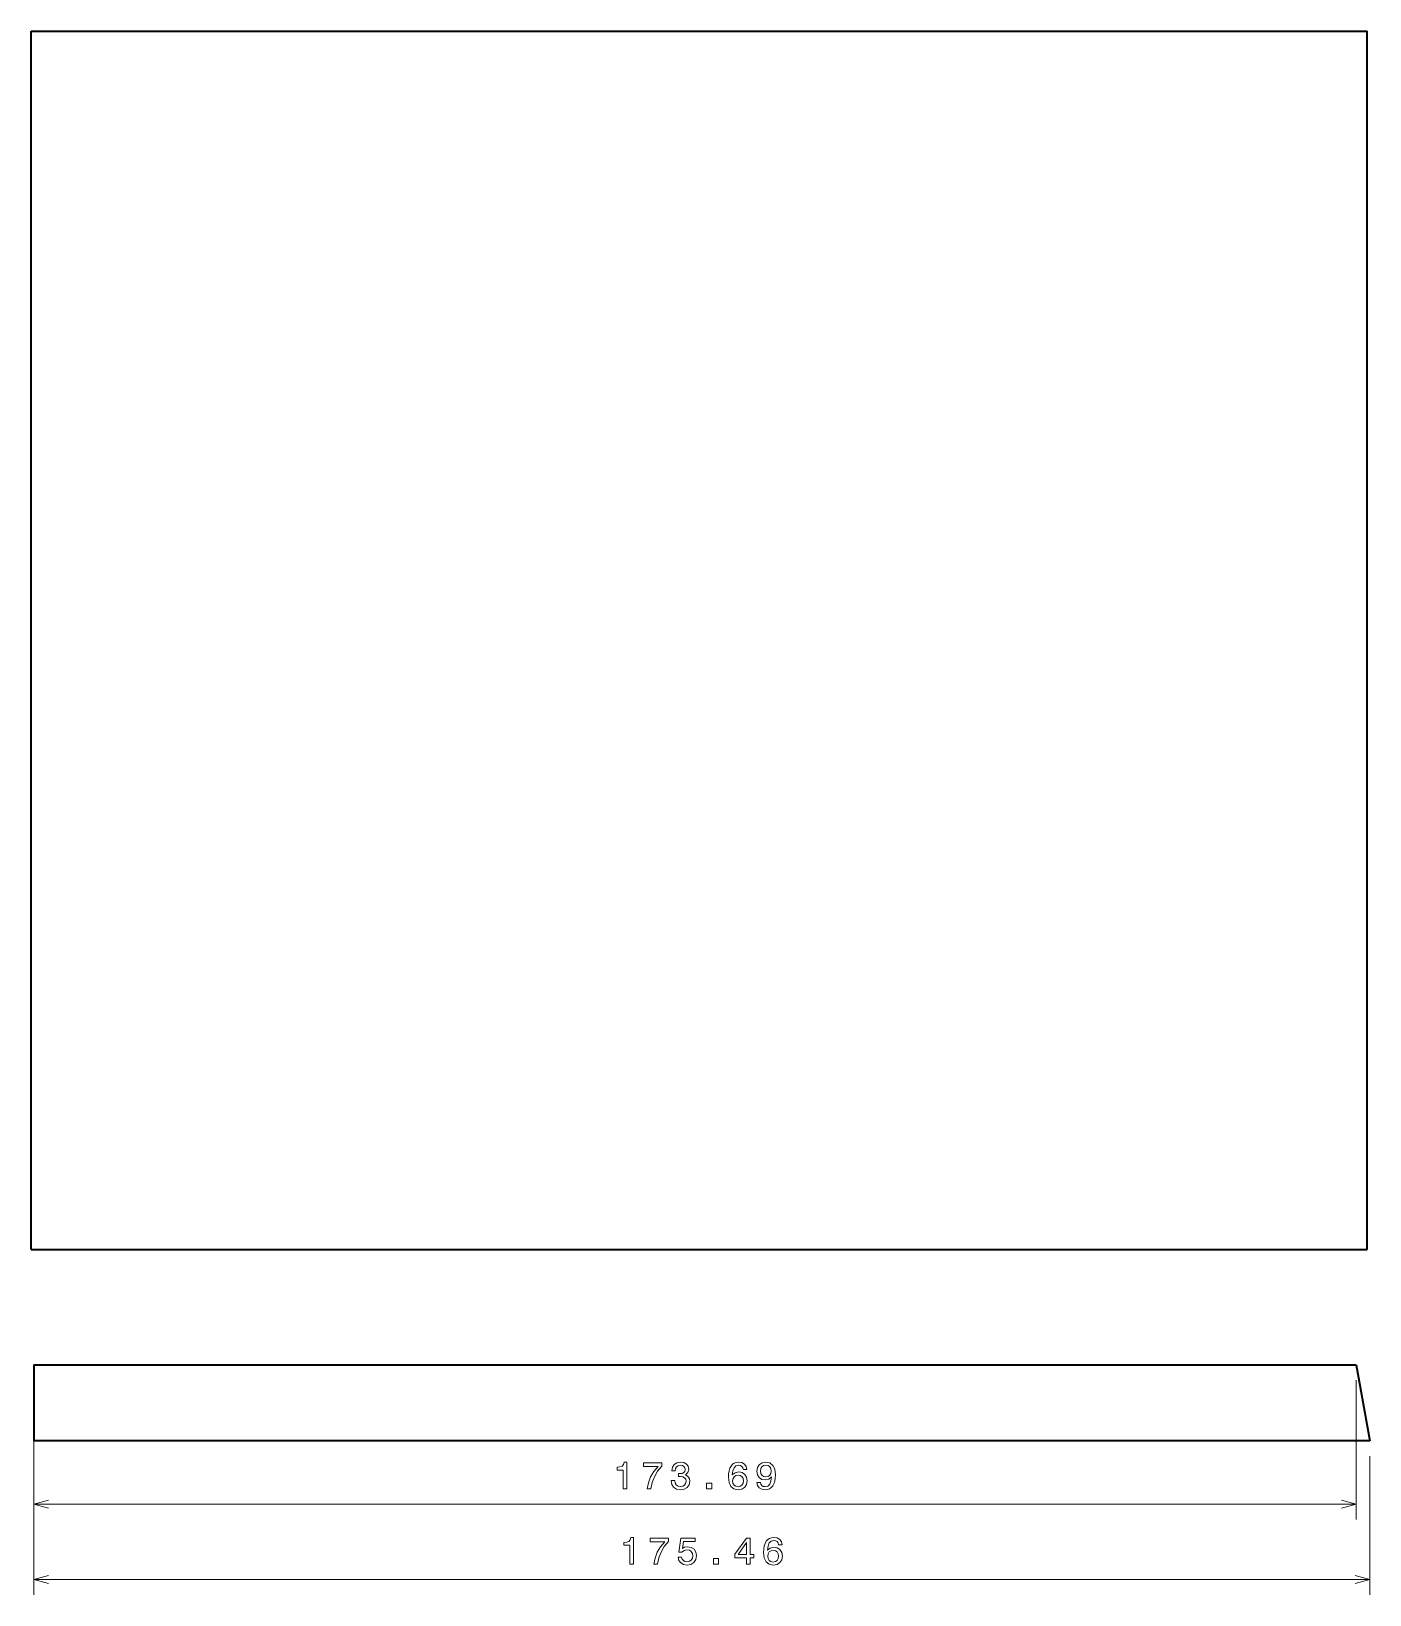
# Model space of a CAD drawing. Extents: x 10 to 186, y 78 to 283.
import ezdxf

# ---------------------------------------------------------------- set-up
doc = ezdxf.new("R2010")
doc.units = 0

msp = doc.modelspace()

# ---------------------------------------------------------------- linework, layer by layer
at = {"color": 7, "lineweight": 35}
for p, q in [((10.115581, 283.383789), (185.571518, 283.383789)), ((10.115581, 123.383797), (10.115581, 283.383789)), ((185.571518, 123.383797), (185.571518, 283.383789)), ((10.115581, 123.383797), (185.571518, 123.383797)), ((10.454544, 108.252228), (184.147202, 108.252228)), ((185.910477, 98.252228), (10.454544, 98.252228))]:
    msp.add_line(p, q, dxfattribs=at)
at = {"color": 7, "lineweight": 35, "ltscale": 0.25}
msp.add_line((10.454544, 108.252228), (10.454544, 98.252228), dxfattribs=at)
at = {"color": 7, "lineweight": 35, "ltscale": 0.253857}
msp.add_line((184.147202, 108.252228), (185.910477, 98.252228), dxfattribs=at)
at = {"color": 7, "lineweight": 13, "ltscale": 0.457794}
for p, q in [((10.454544, 106.252228), (10.454544, 87.940475)), ((184.147202, 106.252228), (184.147202, 87.940475))]:
    msp.add_line(p, q, dxfattribs=at)
at = {"color": 7, "lineweight": 13, "ltscale": 0.455004}
for p, q in [((10.454544, 96.252228), (10.454544, 78.052063)), ((185.910477, 96.252228), (185.910477, 78.052063))]:
    msp.add_line(p, q, dxfattribs=at)
at = {"color": 7, "lineweight": 13}
for p, q in [((10.454544, 89.940475), (184.147202, 89.940475)), ((10.454544, 80.052063), (185.910477, 80.052063))]:
    msp.add_line(p, q, dxfattribs=at)
for points in [[(87.870033, 91.940475), (88.328972, 91.940475), (88.328972, 95.465691), (87.986031, 95.465691), (87.895248, 95.158051), (87.713699, 94.951279), (87.436317, 94.830238), (87.053032, 94.789894), (87.053032, 94.431824), (87.870033, 94.431824)], [(90.995827, 91.940475), (91.505196, 91.940475), (91.671623, 92.772606), (91.964127, 93.549263), (92.37767, 94.270447), (92.917297, 94.946236), (92.917297, 95.364822), (90.516724, 95.364822), (90.516724, 94.905891), (92.433151, 94.905891), (91.878395, 94.225052), (91.459808, 93.513962), (91.167297, 92.757477)], [(94.161964, 93.039894), (94.161964, 93.004593), (94.242661, 92.520447), (94.479691, 92.157333), (94.85289, 91.925339), (95.347122, 91.839607), (95.87162, 91.925339), (96.264992, 92.147247), (96.517151, 92.500267), (96.607933, 92.954163), (96.567589, 93.251709), (96.456635, 93.49379), (96.275078, 93.680389), (96.033005, 93.816551), (96.360817, 94.088882), (96.476807, 94.522606), (96.401161, 94.915977), (96.184303, 95.213524), (95.831276, 95.400124), (95.347122, 95.465691), (94.893234, 95.384995), (94.54525, 95.163094), (94.318306, 94.810066), (94.242661, 94.341049), (94.242661, 94.305748), (94.691505, 94.305748), (94.73185, 94.62851), (94.862976, 94.860504), (95.074791, 95.001709), (95.372345, 95.052139), (95.63459, 95.011795), (95.826233, 94.905891), (95.942223, 94.734421), (95.987617, 94.502434), (95.942223, 94.25531), (95.82119, 94.088882), (95.609375, 93.988022), (95.321907, 93.957764), (95.125221, 93.962807), (95.125221, 93.564392), (95.372345, 93.574478), (95.690063, 93.529091), (95.927094, 93.408051), (96.068306, 93.211365), (96.118736, 92.954163), (96.063263, 92.661652), (95.917007, 92.444794), (95.68502, 92.308624), (95.377388, 92.263237), (95.059662, 92.313667), (94.827675, 92.464966), (94.681419, 92.707047), (94.625946, 93.039894)], [(104.11528, 94.497391), (104.019463, 94.905891), (103.797554, 95.208481), (103.45462, 95.400124), (103.010811, 95.465691), (102.713264, 95.430389), (102.456055, 95.334564), (102.229111, 95.178223), (102.037468, 94.956322), (101.886177, 94.678947), (101.775223, 94.341049), (101.70462, 93.942635), (101.684448, 93.49379), (101.765137, 92.777649), (102.012253, 92.258194), (102.410667, 91.945511), (102.955338, 91.839607), (103.444534, 91.930389), (103.817734, 92.167419), (104.059807, 92.540619), (104.145538, 93.014679), (104.059807, 93.49379), (103.82782, 93.861938), (103.469749, 94.093933), (103.02594, 94.174622), (102.546837, 94.073761), (102.188766, 93.786293), (102.26442, 94.341049), (102.425797, 94.739464), (102.67292, 94.976494), (103.015854, 95.05719), (103.268021, 95.016838), (103.459663, 94.910934), (103.585739, 94.734421), (103.651306, 94.497391)], [(105.430557, 92.807907), (105.506203, 92.409492), (105.723061, 92.101852), (106.066002, 91.91021), (106.51989, 91.839607), (106.817444, 91.874908), (107.084732, 91.965691), (107.311676, 92.122025), (107.503319, 92.343933), (107.654617, 92.621307), (107.765564, 92.964249), (107.831131, 93.35762), (107.856346, 93.811508), (107.770615, 94.522606), (107.523499, 95.042053), (107.130127, 95.354736), (106.5905, 95.465691), (106.09626, 95.374908), (105.723061, 95.132835), (105.480988, 94.759636), (105.400291, 94.290619), (105.480988, 93.806465), (105.718018, 93.438309), (106.071045, 93.206322), (106.51989, 93.130676), (106.993958, 93.226494), (107.35202, 93.519005), (107.271332, 92.959206), (107.109947, 92.560791), (106.862831, 92.323761), (106.524933, 92.248108), (106.262688, 92.283409), (106.071045, 92.394363), (105.944962, 92.570877), (105.894531, 92.807907)], [(105.889488, 94.295662), (105.939919, 94.608337), (106.081131, 94.855453), (106.303032, 95.011795), (106.5905, 95.067276), (106.888046, 95.011795), (107.11499, 94.855453), (107.256203, 94.61338), (107.311676, 94.300705), (107.256203, 93.982979), (107.11499, 93.745949), (106.883003, 93.599693), (106.575363, 93.549263), (106.297989, 93.599693), (106.081131, 93.745949), (105.939919, 93.977936)], [(98.8209, 91.940475), (99.516869, 91.940475), (99.516869, 92.69191), (98.8209, 92.69191)], [(103.656349, 93.009636), (103.600868, 92.69191), (103.459663, 92.449837), (103.232712, 92.288452), (102.950294, 92.238022), (102.652748, 92.288452), (102.425797, 92.444794), (102.279549, 92.686867), (102.234154, 93.004593), (102.284592, 93.317276), (102.425797, 93.554306), (102.657791, 93.705605), (102.970467, 93.761078), (103.242805, 93.705605), (103.459663, 93.559349), (103.600868, 93.322319)], [(88.751671, 82.052063), (89.210609, 82.052063), (89.210609, 85.577271), (88.867668, 85.577271), (88.776886, 85.269638), (88.595337, 85.062866), (88.317955, 84.941833), (87.934669, 84.901482), (87.934669, 84.543411), (88.751671, 84.543411)], [(91.877464, 82.052063), (92.386833, 82.052063), (92.553261, 82.884193), (92.845764, 83.660851), (93.259308, 84.382034), (93.798935, 85.057823), (93.798935, 85.47641), (91.398361, 85.47641), (91.398361, 85.017479), (93.314789, 85.017479), (92.760033, 84.336639), (92.341446, 83.625549), (92.048935, 82.869064)], [(95.063774, 82.964882), (95.174728, 82.551338), (95.421844, 82.228577), (95.784958, 82.02684), (96.248932, 81.951195), (96.758301, 82.041977), (97.156715, 82.289093), (97.408875, 82.682465), (97.5047, 83.186783), (97.418961, 83.655807), (97.176888, 84.023964), (96.798645, 84.260994), (96.309456, 84.346725), (95.931213, 84.286209), (95.638702, 84.119781), (95.779915, 85.062866), (97.313057, 85.062866), (97.313057, 85.47641), (95.442017, 85.47641), (95.164642, 83.620499), (95.5681, 83.620499), (95.860603, 83.857536), (96.233803, 83.943268), (96.556572, 83.887794), (96.803688, 83.72641), (96.96003, 83.479294), (97.015503, 83.161568), (96.96003, 82.843842), (96.798645, 82.596725), (96.551529, 82.440384), (96.233803, 82.384911), (95.966515, 82.420212), (95.759743, 82.536209), (95.608444, 82.717766), (95.532799, 82.964882)], [(104.063919, 82.052063), (104.517815, 82.052063), (104.517815, 82.919495), (105.01709, 82.919495), (105.01709, 83.322952), (104.517815, 83.322952), (104.517815, 85.47641), (104.058876, 85.47641), (102.525734, 83.363297), (102.525734, 82.919495), (104.063919, 82.919495)], [(102.949371, 83.322952), (104.063919, 84.891396), (104.063919, 83.322952)], [(108.732941, 84.608978), (108.637115, 85.017479), (108.415222, 85.320068), (108.072281, 85.511711), (107.628479, 85.577271), (107.330925, 85.541977), (107.073715, 85.446152), (106.846771, 85.28981), (106.655136, 85.067909), (106.50383, 84.790527), (106.392883, 84.452637), (106.322281, 84.054222), (106.302109, 83.605377), (106.382797, 82.889236), (106.629913, 82.369781), (107.028336, 82.057098), (107.572998, 81.951195), (108.062195, 82.041977), (108.435394, 82.279007), (108.677467, 82.652206), (108.763199, 83.126266), (108.677467, 83.605377), (108.44548, 83.973526), (108.087402, 84.205521), (107.6436, 84.286209), (107.164497, 84.185349), (106.806427, 83.897881), (106.88208, 84.452637), (107.043457, 84.851051), (107.290573, 85.088081), (107.633514, 85.168777), (107.885681, 85.128426), (108.077316, 85.022522), (108.2034, 84.846008), (108.268967, 84.608978)], [(99.702538, 82.052063), (100.398506, 82.052063), (100.398506, 82.803497), (99.702538, 82.803497)], [(108.274002, 83.121223), (108.218536, 82.803497), (108.077316, 82.561424), (107.850372, 82.40004), (107.567955, 82.349609), (107.270401, 82.40004), (107.043457, 82.556381), (106.897202, 82.798454), (106.851822, 83.11618), (106.902252, 83.428864), (107.043457, 83.665894), (107.275452, 83.817184), (107.588127, 83.872665), (107.860458, 83.817184), (108.077316, 83.670937), (108.218536, 83.433899)]]:
    msp.add_lwpolyline(points, close=True, dxfattribs=at)
for points in [[(12.386398, 90.458107), (10.454544, 89.940475), (12.386398, 89.422836)], [(182.215363, 89.422836), (184.147202, 89.940475), (182.215363, 90.458107)], [(12.386398, 80.569695), (10.454544, 80.052063), (12.386398, 79.534424)], [(183.978622, 79.534424), (185.910477, 80.052063), (183.978622, 80.569695)]]:
    msp.add_lwpolyline(points, dxfattribs=at)

doc.saveas('drawing.dxf')
